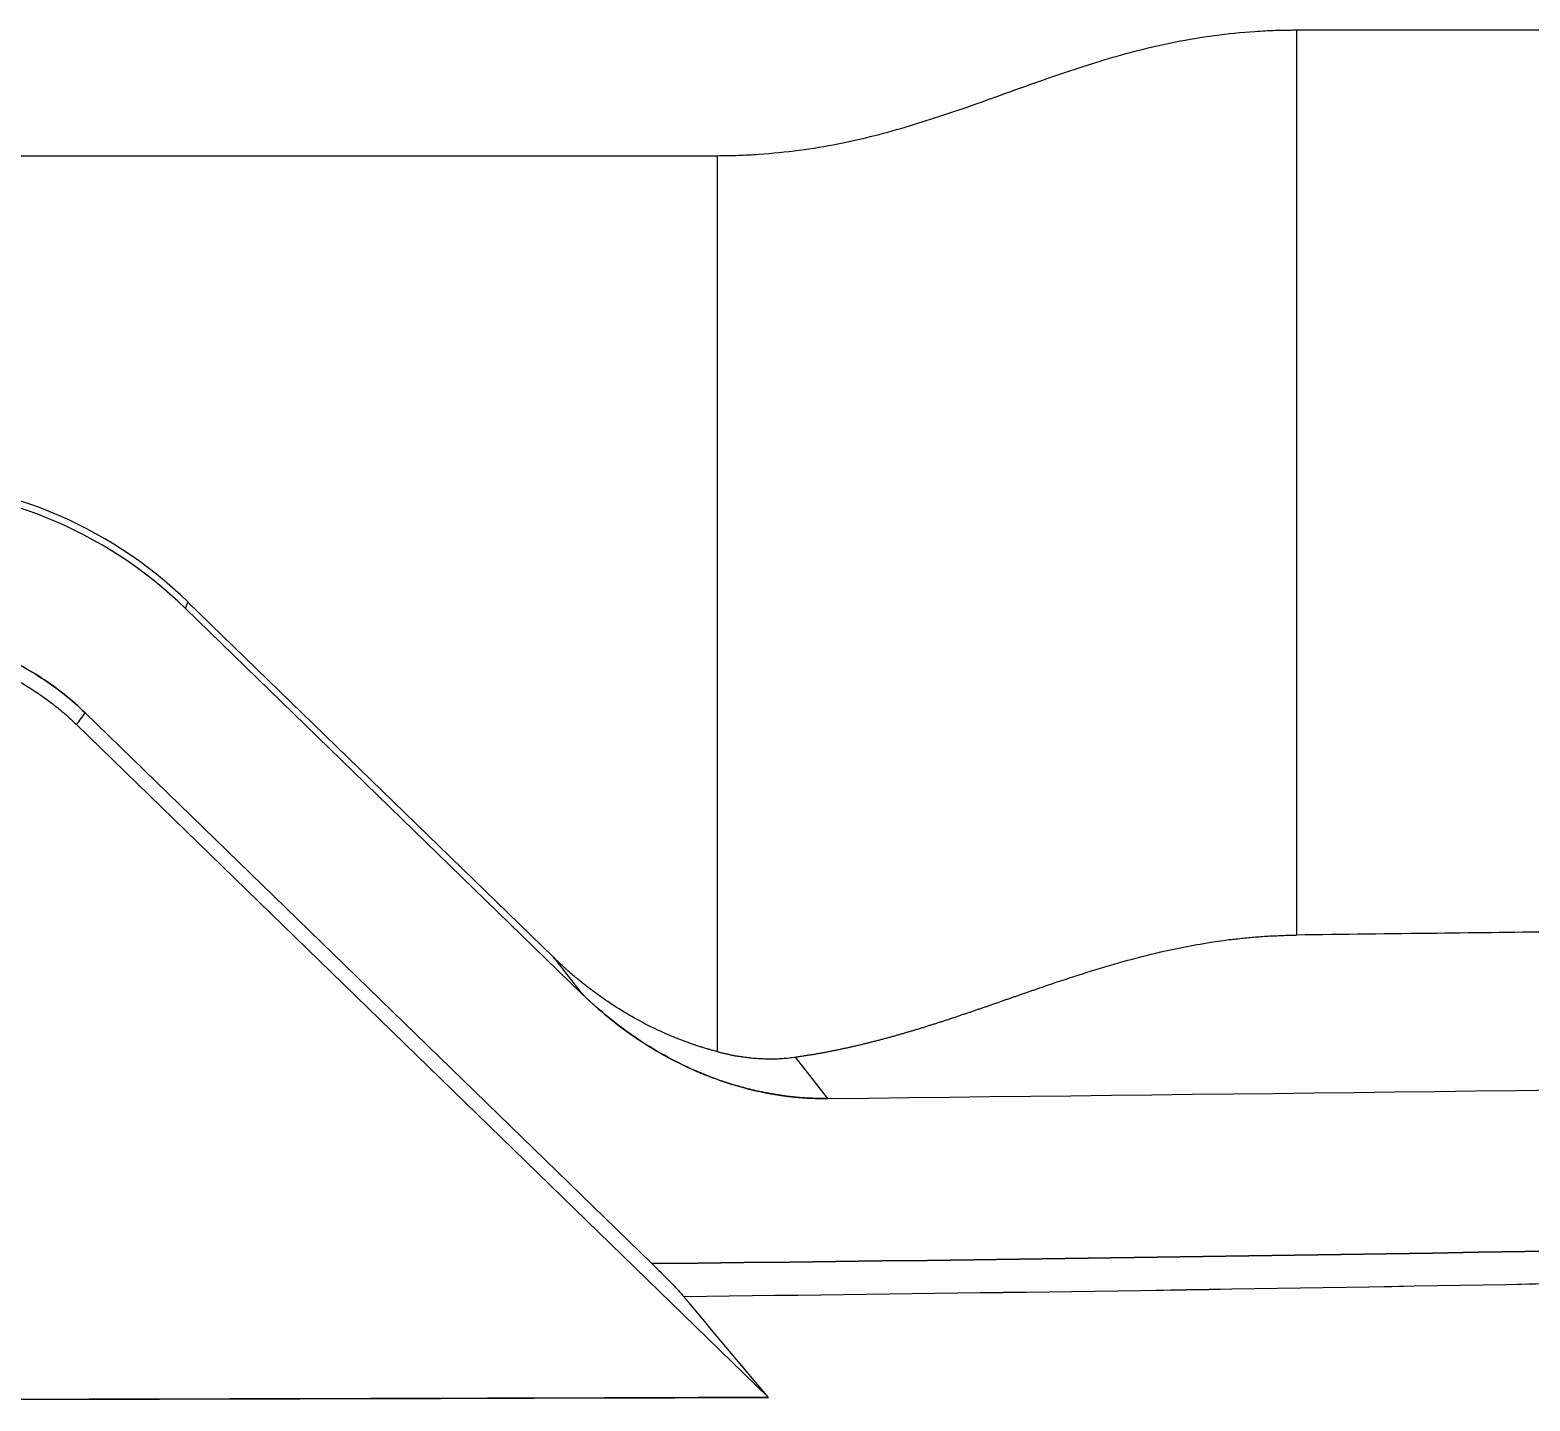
# Model space of a CAD drawing. Extents: x 398 to 508, y 623 to 782.
# Drawn here: x 458.33 to 468.69, y 644.01 to 653.49 of the extents above; entities that cross this region are included whole.
import ezdxf

# ---------------------------------------------------------------- set-up
doc = ezdxf.new("R2010")
doc.units = 0
doc.header["$MEASUREMENT"] = 0
doc.layers.add('GEOMETRY', color=2, linetype='Continuous', lineweight=25)

msp = doc.modelspace()

# ---------------------------------------------------------------- linework, layer by layer
at = {"layer": 'GEOMETRY'}
for p, q in [((467.077, 653.489), (481.684, 653.489)), ((467.077, 653.489), (467.077, 647.234)), ((443.077, 652.62), (463.077, 652.62)), ((463.077, 652.62), (463.077, 646.428)), ((459.403, 649.491), (459.42, 649.535)), ((461.945, 647.08), (459.42, 649.535)), ((459.403, 649.491), (462.142, 646.828)), ((458.65, 648.688), (463.431, 644.039)), ((462.625, 644.963), (458.71, 648.77)), ((462.625, 644.963), (458.71, 648.77)), ((461.945, 647.08), (462.142, 646.828)), ((463.841, 646.104), (463.617, 646.391))]:
    msp.add_line(p, q, dxfattribs=at)
for centre in [(457.31, 647.326), (457.328, 647.37)]:
    msp.add_ellipse(centre, major_axis=(-1.134, -2.792), ratio=0.995571, start_param=2.75742, end_param=3.525766, dxfattribs=at)
for points, knots in [([(463.077, 652.62), (463.125, 652.62), (463.221, 652.622), (463.411, 652.632), (463.645, 652.655), (463.913, 652.7), (464.166, 652.758), (464.406, 652.825), (464.712, 652.923), (465.077, 653.054), (465.442, 653.186), (465.748, 653.283), (465.988, 653.351), (466.241, 653.408), (466.509, 653.454), (466.743, 653.477), (466.909, 653.486), (466.993, 653.488), (467.041, 653.488), (467.065, 653.489), (467.077, 653.489)], [0, 0, 0, 0, 0.03125, 0.0625, 0.125, 0.1875, 0.25, 0.3125, 0.375, 0.5, 0.625, 0.6875, 0.75, 0.8125, 0.875, 0.9375, 0.96875, 0.984375, 0.992188, 1, 1, 1, 1]), ([(457.321, 649.333), (457.451, 649.333), (457.578, 649.321), (457.827, 649.272), (457.95, 649.236), (458.189, 649.139), (458.303, 649.08), (458.463, 648.975), (458.515, 648.938), (458.615, 648.858), (458.664, 648.815), (458.71, 648.77)], [0, 0, 0, 0, 0.25, 0.25, 0.5, 0.5, 0.75, 0.75, 0.875, 0.875, 1, 1, 1, 1]), ([(458.71, 648.77), (458.617, 648.86), (458.517, 648.94), (458.303, 649.08), (458.189, 649.139), (457.95, 649.236), (457.827, 649.272), (457.578, 649.321), (457.451, 649.333), (457.321, 649.333)], [0, 0, 0, 0, 0.0096789, 0.0096789, 0.01935779, 0.01935779, 0.02903669, 0.02903669, 0.03871558, 0.03871558, 0.03871558, 0.03871558]), ([(457.279, 649.246), (457.288, 649.246), (457.306, 649.246), (457.333, 649.245), (457.36, 649.244), (457.387, 649.243), (457.415, 649.241), (457.442, 649.239), (457.469, 649.237), (457.496, 649.234), (457.522, 649.231), (457.549, 649.227), (457.576, 649.223), (457.603, 649.219), (457.63, 649.214), (457.71, 649.199), (457.842, 649.167), (458.021, 649.104), (458.193, 649.024), (458.318, 648.95), (458.4, 648.895), (458.444, 648.863), (458.487, 648.831), (458.53, 648.797), (458.571, 648.762), (458.611, 648.726), (458.637, 648.701), (458.65, 648.688)], [0, 0, 0, 0, 0.017911, 0.0358, 0.05367, 0.071527, 0.089372, 0.107209, 0.125042, 0.142874, 0.16071, 0.178551, 0.196402, 0.214266, 0.232147, 0.250048, 0.375001, 0.500002, 0.624876, 0.749952, 0.78568, 0.821361, 0.857022, 0.892689, 0.92839, 0.964151, 1, 1, 1, 1]), ([(481.737, 647.487), (481.587, 647.483), (481.284, 647.475), (480.829, 647.464), (480.368, 647.452), (479.758, 647.438), (478.992, 647.42), (478.08, 647.401), (477.16, 647.382), (475.939, 647.359), (474.407, 647.333), (472.575, 647.305), (470.742, 647.279), (469.233, 647.26), (468.011, 647.245), (467.401, 647.238), (467.077, 647.234)], [0, 0, 0, 0, 0.030782, 0.061876, 0.093282, 0.125, 0.186792, 0.25, 0.311683, 0.375, 0.5, 0.625, 0.75, 0.875, 0.933795, 1, 1, 1, 1]), ([(463.617, 646.391), (463.626, 646.392), (463.645, 646.395), (463.674, 646.399), (463.702, 646.404), (463.731, 646.408), (463.759, 646.413), (463.787, 646.418), (463.815, 646.423), (463.843, 646.428), (463.87, 646.434), (463.898, 646.439), (463.925, 646.445), (463.953, 646.451), (463.98, 646.457), (464.007, 646.463), (464.034, 646.469), (464.061, 646.475), (464.087, 646.482), (464.114, 646.488), (464.14, 646.495), (464.166, 646.501), (464.193, 646.508), (464.219, 646.515), (464.245, 646.522), (464.271, 646.529), (464.296, 646.536), (464.322, 646.543), (464.348, 646.551), (464.373, 646.558), (464.398, 646.566), (464.424, 646.573), (464.449, 646.581), (464.474, 646.588), (464.499, 646.596), (464.524, 646.604), (464.549, 646.612), (464.573, 646.619), (464.598, 646.627), (464.623, 646.635), (464.647, 646.643), (464.672, 646.651), (464.696, 646.659), (464.721, 646.667), (464.745, 646.676), (464.769, 646.684), (464.794, 646.692), (464.818, 646.7), (464.842, 646.708), (464.866, 646.717), (464.89, 646.725), (464.914, 646.733), (464.938, 646.741), (464.962, 646.75), (464.986, 646.758), (465.01, 646.766), (465.034, 646.775), (465.058, 646.783), (465.082, 646.792), (465.106, 646.8), (465.13, 646.808), (465.154, 646.817), (465.178, 646.825), (465.202, 646.833), (465.226, 646.842), (465.25, 646.85), (465.274, 646.858), (465.37, 646.891), (465.538, 646.948), (465.784, 647.025), (466.039, 647.095), (466.307, 647.155), (466.51, 647.189), (466.637, 647.205), (466.685, 647.21), (466.734, 647.215), (466.782, 647.22), (466.831, 647.223), (466.88, 647.227), (466.929, 647.229), (466.978, 647.231), (467.028, 647.233), (467.061, 647.233), (467.077, 647.234)], [0, 0, 0, 0, 0.007579, 0.015157, 0.022735, 0.030311, 0.037887, 0.045463, 0.053039, 0.060614, 0.068189, 0.075763, 0.083337, 0.09091, 0.098484, 0.106057, 0.113631, 0.121206, 0.12878, 0.136355, 0.143931, 0.151506, 0.159082, 0.166658, 0.174234, 0.181811, 0.189388, 0.196966, 0.204544, 0.212122, 0.219701, 0.227279, 0.234857, 0.242436, 0.250014, 0.257593, 0.265172, 0.27275, 0.280329, 0.287907, 0.295485, 0.303063, 0.310641, 0.318219, 0.325797, 0.333375, 0.340953, 0.34853, 0.356108, 0.363686, 0.371264, 0.378842, 0.38642, 0.393998, 0.401576, 0.409153, 0.416731, 0.424308, 0.431885, 0.439462, 0.447039, 0.454616, 0.462192, 0.469768, 0.477344, 0.48492, 0.492496, 0.500071, 0.575058, 0.65005, 0.725034, 0.800029, 0.875012, 0.887517, 0.900022, 0.912525, 0.925026, 0.937527, 0.950026, 0.962522, 0.975016, 0.987513, 1, 1, 1, 1]), ([(463.077, 646.428), (463.068, 646.43), (463.051, 646.435), (463.024, 646.442), (462.998, 646.45), (462.971, 646.458), (462.945, 646.466), (462.902, 646.481), (462.841, 646.503), (462.764, 646.533), (462.689, 646.566), (462.589, 646.614), (462.468, 646.679), (462.352, 646.752), (462.261, 646.815), (462.195, 646.864), (462.13, 646.915), (462.073, 646.962), (462.025, 647.005), (461.985, 647.042), (461.958, 647.067), (461.945, 647.08)], [0, 0, 0, 0, 0.020731, 0.041499, 0.062308, 0.08316, 0.104057, 0.125004, 0.187321, 0.250004, 0.312339, 0.375008, 0.499998, 0.62499, 0.687379, 0.749994, 0.812403, 0.874995, 0.916609, 0.958272, 1, 1, 1, 1]), ([(463.841, 646.104), (463.831, 646.104), (463.811, 646.103), (463.782, 646.104), (463.753, 646.104), (463.724, 646.106), (463.695, 646.107), (463.666, 646.109), (463.636, 646.111), (463.607, 646.114), (463.578, 646.117), (463.548, 646.121), (463.519, 646.125), (463.49, 646.13), (463.46, 646.135), (463.431, 646.14), (463.401, 646.146), (463.343, 646.158), (463.258, 646.178), (463.144, 646.212), (463.032, 646.252), (462.886, 646.312), (462.709, 646.4), (462.558, 646.493), (462.461, 646.561), (462.413, 646.596), (462.366, 646.632), (462.32, 646.669), (462.274, 646.707), (462.229, 646.746), (462.185, 646.786), (462.156, 646.814), (462.142, 646.828)], [0, 0, 0, 0, 0.015361, 0.030737, 0.046132, 0.061548, 0.076988, 0.092456, 0.107956, 0.123489, 0.139059, 0.154669, 0.170322, 0.186021, 0.20177, 0.21757, 0.233426, 0.249339, 0.311156, 0.373349, 0.436078, 0.499501, 0.623355, 0.748816, 0.780058, 0.811314, 0.8426, 0.873931, 0.905322, 0.936787, 0.968341, 1, 1, 1, 1]), ([(462.142, 646.828), (462.257, 646.716), (462.379, 646.616), (462.526, 646.516), (462.543, 646.505), (462.576, 646.483), (462.593, 646.473), (462.643, 646.441), (462.677, 646.421), (462.781, 646.364), (462.851, 646.329), (462.931, 646.294), (462.94, 646.29), (462.959, 646.282), (462.968, 646.278), (462.996, 646.267), (463.015, 646.26), (463.07, 646.238), (463.108, 646.225), (463.22, 646.189), (463.296, 646.168), (463.381, 646.15), (463.391, 646.148), (463.411, 646.144), (463.421, 646.142), (463.45, 646.136), (463.47, 646.133), (463.529, 646.123), (463.568, 646.118), (463.685, 646.106), (463.763, 646.103), (463.841, 646.104)], [0, 0, 0, 0, 0.25, 0.25, 0.28125, 0.28125, 0.3125, 0.3125, 0.375, 0.375, 0.5, 0.5, 0.515625, 0.515625, 0.53125, 0.53125, 0.5625, 0.5625, 0.625, 0.625, 0.75, 0.75, 0.765625, 0.765625, 0.78125, 0.78125, 0.8125, 0.8125, 0.875, 0.875, 1, 1, 1, 1]), ([(463.077, 646.428), (463.084, 646.426), (463.099, 646.422), (463.122, 646.417), (463.144, 646.412), (463.166, 646.407), (463.189, 646.402), (463.211, 646.398), (463.234, 646.395), (463.257, 646.392), (463.279, 646.389), (463.302, 646.386), (463.325, 646.384), (463.347, 646.382), (463.37, 646.381), (463.393, 646.38), (463.415, 646.379), (463.438, 646.379), (463.46, 646.379), (463.483, 646.379), (463.505, 646.38), (463.528, 646.382), (463.55, 646.383), (463.572, 646.385), (463.595, 646.388), (463.609, 646.39), (463.617, 646.391)], [0, 0, 0, 0, 0.041675, 0.0833528, 0.1250313, 0.1667087, 0.2083836, 0.250055, 0.2917224, 0.3333858, 0.3750459, 0.4167033, 0.4583596, 0.5000163, 0.5416751, 0.5833361, 0.6249988, 0.6666631, 0.7083286, 0.7499951, 0.7916623, 0.8333299, 0.8749977, 0.9166654, 0.9583328, 1, 1, 1, 1]), ([(462.625, 644.963), (469.392, 645.035), (476.157, 645.183), (486.301, 645.525), (489.682, 645.659), (494.752, 645.891), (496.442, 645.973), (499.822, 646.149), (501.511, 646.241), (503.2, 646.339)], [0, 0, 0, 0, 0.5, 0.5, 0.75, 0.75, 0.875, 0.875, 1, 1, 1, 1]), ([(503.2, 646.339), (496.444, 645.947), (489.682, 645.639), (476.157, 645.183), (469.392, 645.035), (462.625, 644.963)], [1.736826, 1.736826, 1.736826, 1.736826, 2.251364, 2.251364, 2.765903, 2.765903, 2.765903, 2.765903]), ([(462.844, 644.737), (466.211, 644.775), (469.576, 644.832), (476.306, 644.988), (479.671, 645.086), (486.399, 645.324), (489.762, 645.464), (494.806, 645.704), (496.488, 645.79), (499.849, 645.971), (501.53, 646.067), (503.21, 646.168)], [0, 0, 0, 0, 0.25, 0.25, 0.5, 0.5, 0.75, 0.75, 0.875, 0.875, 1, 1, 1, 1]), ([(462.844, 644.737), (469.577, 644.813), (476.307, 644.968), (489.763, 645.443), (496.489, 645.764), (503.21, 646.168)], [1.522003, 1.522003, 1.522003, 1.522003, 2.034946, 2.034946, 2.547889, 2.547889, 2.547889, 2.547889]), ([(462.625, 644.963), (462.647, 644.942), (462.668, 644.921), (462.7, 644.889), (462.71, 644.879), (462.73, 644.858), (462.741, 644.848), (462.76, 644.828), (462.77, 644.818), (462.788, 644.799), (462.797, 644.79), (462.813, 644.772), (462.82, 644.764), (462.834, 644.749), (462.84, 644.743), (462.844, 644.737)], [0, 0, 0, 0, 0.25, 0.25, 0.375, 0.375, 0.5, 0.5, 0.625, 0.625, 0.75, 0.75, 0.875, 0.875, 1, 1, 1, 1]), ([(463.431, 644.039), (459.98, 644.026), (456.528, 644.02), (449.626, 644.02), (446.174, 644.026), (442.723, 644.039)], [0, 0, 0, 0, 0.5, 0.5, 1, 1, 1, 1])]:
    msp.add_open_spline(points, degree=3, knots=knots, dxfattribs=at)
for points in [[(458.65, 648.688), (458.673, 648.715), (458.692, 648.742), (458.71, 648.77)], [(463.841, 646.104), (469.807, 646.174), (475.773, 646.234), (481.737, 646.39)], [(463.841, 646.104), (469.807, 646.174), (475.773, 646.234), (481.737, 646.39)], [(463.431, 644.039), (463.233, 644.272), (463.038, 644.504), (462.844, 644.737)], [(463.431, 644.039), (463.233, 644.272), (463.038, 644.504), (462.844, 644.737)], [(442.723, 644.039), (449.626, 644.014), (456.528, 644.014), (463.431, 644.039)]]:
    msp.add_open_spline(points, degree=3, dxfattribs=at)

doc.saveas('drawing.dxf')
